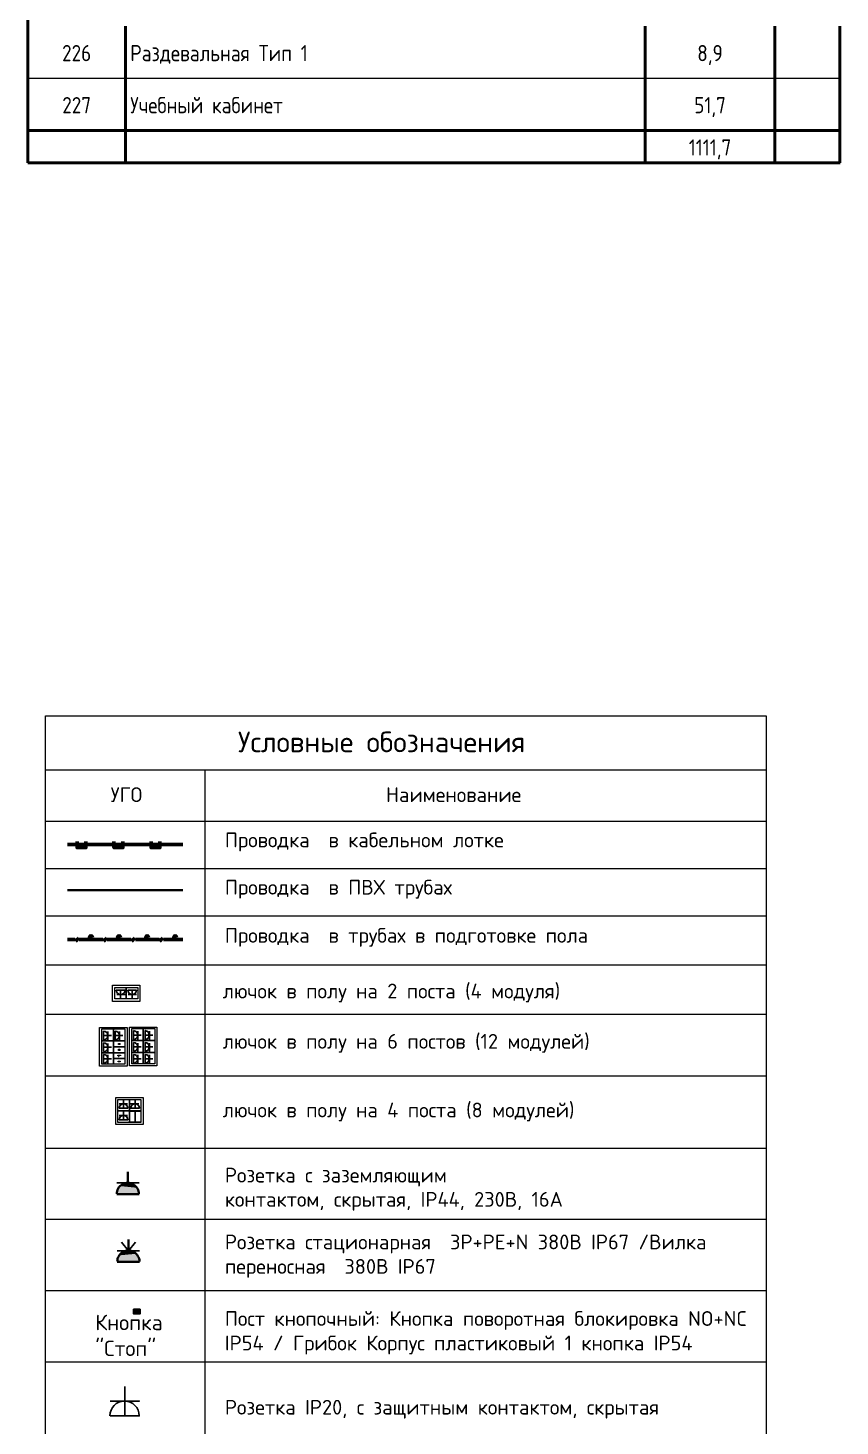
# Model space of a CAD drawing. Header units: millimetres. Extents: x -32 to 417638015, y -35 to 175284279.
# Drawn here: x 854737 to 867238, y 50829 to 72357 of the extents above; entities that cross this region are included whole.
import ezdxf

# ---------------------------------------------------------------- set-up
doc = ezdxf.new("R2010")
doc.units = ezdxf.units.MM
for name, color, linetype, true_color in [('PDF __ЭМ_В полу', 7, 'Continuous', 0x952500), ('PDF __ЭМ_Лоток', 7, 'Continuous', 0x0000b8), ('PDF __ЭМ_розетки', 7, 'Continuous', 0x0000dd), ('PDF __ЭМ_Розетки комп', 7, 'Continuous', 0x545454), ('PDF _ЭОМ _розетки', 7, 'Continuous', 0xeb0000)]:
    doc.layers.add(name, color=color, linetype=linetype, true_color=true_color)
for name, color, linetype in [('PDF __ЭМ_гофра', 5, 'Continuous'), ('PDF __ЭМ_Розетки быт', 5, 'Continuous'), ('PDF _SHTAMPS', 7, 'Continuous'), ('PDF _СС_розетки', 7, 'Continuous'), ('PDF _Текст', 7, 'Continuous'), ('ВНУТРЯНКА', 1, 'Continuous')]:
    doc.layers.add(name, color=color, linetype=linetype)
for name, color, linetype, lineweight in [('Графика', 7, 'Continuous', 20), ('Электро', 250, 'Continuous', 25), ('ЭОМ_Кабель для СУП', 150, 'Continuous', 9)]:
    doc.layers.add(name, color=color, linetype=linetype, lineweight=lineweight)
doc.layers.add('Линии', color=7, linetype='Continuous', lineweight=9, true_color=0x00a600)
doc.styles.add('ELine', font='txt.shx')
doc.styles.add('GOST Common_11', font='GOST_Common.ttf', dxfattribs={"width": 0.9, "height": 2.5})
doc.styles.add('PDF ISOCPEUR', font='isocpeur.ttf')
doc.linetypes.add('TRAY', pattern='A,12.119257,["_",ELine,S=4.5,R=90,X=0,Y=-1.555839],0.750382,["_",ELine,S=4.5,R=0,X=0,Y=-0.805849],1.314849,["_",ELine,S=4.5,R=0,X=0,Y=-0.805849],2.250029,["_",ELine,S=4.5,R=90,X=0,Y=-1.555839],13.565483', length=30)

# ---------------------------------------------------------------- blocks, each defined once
blk = doc.blocks.new('Блок из 6 розеток .')
at = {"layer": 'PDF _СС_розетки', "linetype": 'Continuous', "lineweight": 20, "transparency": 33554687}
for points in [[(-391, 566), (-213, 566), (-213, 388), (-391, 388)], [(-391, 388), (-213, 388), (-213, 205), (-391, 205)], [(-391, 388), (-213, 388), (-213, 205), (-391, 205)], [(-391, 205), (-213, 205), (-213, 22), (-391, 22)]]:
    blk.add_lwpolyline(points, close=True, dxfattribs=at)
at = {"layer": 'PDF _ЭОМ _розетки', "color": 3, "linetype": 'Continuous', "lineweight": 25, "transparency": 33554687}
blk.add_lwpolyline([(0, 0), (-422, 0), (-422, 596), (0, 596)], close=True, dxfattribs=at)
at = {"layer": 'PDF _ЭОМ _розетки', "color": 7, "linetype": 'Continuous', "lineweight": 20, "transparency": 33554687}
for points in [[(-36, 388), (-213, 388), (-213, 566), (-36, 566)], [(-36, 205), (-213, 205), (-213, 388), (-36, 388)], [(-36, 22), (-213, 22), (-213, 205), (-36, 205)]]:
    blk.add_lwpolyline(points, close=True, dxfattribs=at)
at = {"layer": 'ВНУТРЯНКА', "color": 5, "lineweight": 30, "ltscale": 100, "transparency": 33554687}
for p, q in [((-307, 428), (-307, 555)), ((-307, 428), (-307, 555)), ((-129, 428), (-129, 555)), ((-129, 428), (-129, 555)), ((-307, 245), (-307, 373)), ((-307, 245), (-307, 373)), ((-129, 245), (-129, 373)), ((-129, 245), (-129, 373)), ((-307, 62), (-307, 190)), ((-307, 62), (-307, 190)), ((-129, 62), (-129, 190)), ((-129, 62), (-129, 190))]:
    blk.add_line(p, q, dxfattribs=at)
at = {"layer": 'Электро', "color": 5, "lineweight": 30, "transparency": 33554687}
for p, q in [((-240, 486), (-360, 486)), ((-240, 486), (-360, 486)), ((-240, 554), (-240, 419)), ((-240, 554), (-240, 419)), ((-62, 486), (-182, 486)), ((-62, 486), (-182, 486)), ((-62, 554), (-62, 419)), ((-62, 554), (-62, 419)), ((-240, 304), (-360, 304)), ((-240, 304), (-360, 304)), ((-240, 371), (-240, 236)), ((-240, 371), (-240, 236)), ((-62, 304), (-182, 304)), ((-62, 304), (-182, 304)), ((-62, 371), (-62, 236)), ((-62, 371), (-62, 236)), ((-240, 121), (-360, 121)), ((-240, 121), (-360, 121)), ((-240, 188), (-240, 53)), ((-240, 188), (-240, 53)), ((-62, 121), (-182, 121)), ((-62, 121), (-182, 121)), ((-62, 188), (-62, 53)), ((-62, 188), (-62, 53))]:
    blk.add_line(p, q, dxfattribs=at)
for centre in [(-240, 486), (-239, 486), (-62, 486), (-62, 486), (-240, 304), (-239, 304), (-62, 304), (-62, 304), (-240, 121), (-239, 121), (-62, 121), (-62, 121)]:
    blk.add_ellipse(centre, major_axis=(47.6, 47.6), ratio=1, start_param=0.787621, end_param=3.924768, dxfattribs=at)
blk = doc.blocks.new('Люк на 2 места')
at = {"layer": 'PDF _ЭОМ _розетки', "color": 3, "linetype": 'Continuous', "lineweight": 25, "transparency": 33554687}
blk.add_lwpolyline([(0, 255), (0, 0), (-422, 0), (-422, 255)], close=True, dxfattribs=at)
at = {"layer": 'PDF _ЭОМ _розетки', "color": 7, "linetype": 'Continuous', "lineweight": 20, "transparency": 33554687}
for points in [[(-213, 215), (-213, 37), (-391, 37), (-391, 215)], [(-36, 215), (-36, 37), (-213, 37), (-213, 215)]]:
    blk.add_lwpolyline(points, close=True, dxfattribs=at)
at = {"layer": 'ВНУТРЯНКА', "color": 5, "lineweight": 30, "ltscale": 100, "transparency": 33554687}
for p, q in [((-244, 147), (-372, 147)), ((-68, 147), (-195, 147))]:
    blk.add_line(p, q, dxfattribs=at)
at = {"layer": 'Электро', "color": 5, "lineweight": 30, "transparency": 33554687}
for p, q in [((-370, 80), (-236, 80)), ((-303, 80), (-303, 200)), ((-194, 80), (-59, 80)), ((-126, 80), (-126, 200))]:
    blk.add_line(p, q, dxfattribs=at)
at = {"layer": 'Электро', "color": 5, "lineweight": 30, "transparency": 33554687, "extrusion": (0, 0, -1)}
for centre in [(-303, 80), (-126, 80)]:
    blk.add_ellipse(centre, major_axis=(-47.6, -47.6), ratio=1, start_param=0.787621, end_param=3.924768, dxfattribs=at)
blk = doc.blocks.new('розетк для люка')
at = {"layer": 'ВНУТРЯНКА', "color": 5, "lineweight": 30, "ltscale": 100, "transparency": 33554687}
blk.add_line((-67, -59), (-67, 69), dxfattribs=at)
at = {"layer": 'Электро', "color": 5, "lineweight": 30, "transparency": 33554687}
for p, q in [((0, 0), (-120, 0)), ((0, 67), (0, -67))]:
    blk.add_line(p, q, dxfattribs=at)
blk.add_ellipse((0, 0), major_axis=(47.6, 47.6), ratio=1, start_param=0.787621, end_param=3.924768, dxfattribs=at)
blk = doc.blocks.new('Люк на 6 мест')
h = blk.add_hatch(color=256)
h.dxf.hatch_style = 1
h.paths.add_polyline_path([(-324, 435), (-324, 435), (-313, 443), (-289, 443), (-279, 435), (-279, 435), (-279, 423), (-324, 423)])
h = blk.add_hatch(color=256)
h.dxf.hatch_style = 1
h.paths.add_polyline_path([(-285, 516), (-285, 527), (-319, 527), (-319, 516)])
h = blk.add_hatch(color=256)
h.dxf.hatch_style = 1
h.paths.add_polyline_path([(-312, 335), (-312, 342), (-317, 342), (-317, 347), (-312, 347), (-312, 354), (-293, 354), (-292, 335)])
h = blk.add_hatch(color=256)
h.dxf.hatch_style = 1
h.paths.add_polyline_path([(-311, 243), (-311, 250), (-317, 250), (-317, 256), (-311, 256), (-311, 262), (-292, 262), (-292, 243)])
for p, q in [((-324, 423), (-324, 435)), ((-324, 435), (-324, 435)), ((-289, 443), (-297, 443)), ((-297, 443), (-297, 435)), ((-289, 435), (-289, 443)), ((-289, 435), (-279, 435)), ((-279, 435), (-279, 423)), ((-279, 423), (-324, 423))]:
    blk.add_line(p, q)
for points in [[(-215, 477), (-388, 477), (-388, 566), (-215, 566)], [(-215, 388), (-388, 388), (-388, 477), (-215, 477)], [(-285, 527), (-285, 516), (-319, 516), (-319, 527)], [(-216, 205), (-389, 205), (-388, 299), (-215, 299)], [(-215, 299), (-388, 299), (-388, 388), (-215, 388)]]:
    blk.add_lwpolyline(points, close=True)
for points in [[(-312, 347), (-317, 347), (-317, 342), (-312, 342)], [(-311, 256), (-317, 256), (-317, 250), (-311, 250)], [(-293, 354), (-292, 335), (-312, 335), (-312, 342)], [(-312, 347), (-312, 354), (-293, 354)], [(-292, 262), (-292, 243), (-311, 243), (-311, 250)], [(-311, 256), (-311, 262), (-292, 262)]]:
    blk.add_lwpolyline(points)
at = {"layer": 'PDF _СС_розетки', "linetype": 'Continuous', "lineweight": 20, "transparency": 33554687}
for points in [[(-391, 566), (-213, 566), (-213, 388), (-391, 388)], [(-391, 388), (-213, 388), (-213, 205), (-391, 205)], [(-391, 388), (-213, 388), (-213, 205), (-391, 205)], [(-391, 205), (-213, 205), (-213, 22), (-391, 22)]]:
    blk.add_lwpolyline(points, close=True, dxfattribs=at)
at = {"layer": 'PDF _ЭОМ _розетки', "color": 3, "linetype": 'Continuous', "lineweight": 25, "transparency": 33554687}
blk.add_lwpolyline([(0, 0), (-422, 0), (-422, 596), (0, 596)], close=True, dxfattribs=at)
at = {"layer": 'PDF _ЭОМ _розетки', "color": 7, "linetype": 'Continuous', "lineweight": 20, "transparency": 33554687}
for points in [[(-36, 388), (-213, 388), (-213, 566), (-36, 566)], [(-36, 205), (-213, 205), (-213, 388), (-36, 388)], [(-36, 22), (-213, 22), (-213, 205), (-36, 205)]]:
    blk.add_lwpolyline(points, close=True, dxfattribs=at)
at = {"layer": 'ВНУТРЯНКА', "color": 5, "lineweight": 30, "ltscale": 100, "transparency": 33554687}
for p, q in [((-129, 245), (-129, 373)), ((-129, 245), (-129, 373)), ((-307, 62), (-307, 190)), ((-307, 62), (-307, 190)), ((-129, 62), (-129, 190))]:
    blk.add_line(p, q, dxfattribs=at)
at = {"layer": 'ВНУТРЯНКА', "color": 1, "lineweight": 30, "ltscale": 100, "transparency": 33554687}
blk.add_line((-129, 62), (-129, 190), dxfattribs=at)
at = {"layer": 'Электро', "color": 5, "lineweight": 30, "transparency": 33554687}
for p, q in [((-62, 304), (-182, 304)), ((-62, 304), (-182, 304)), ((-62, 371), (-62, 236)), ((-62, 371), (-62, 236)), ((-240, 121), (-360, 121)), ((-240, 121), (-360, 121)), ((-240, 188), (-240, 53)), ((-62, 121), (-182, 121)), ((-62, 188), (-62, 53))]:
    blk.add_line(p, q, dxfattribs=at)
at = {"layer": 'Электро', "color": 1, "lineweight": 30, "transparency": 33554687}
for p, q in [((-240, 188), (-240, 53)), ((-62, 121), (-182, 121)), ((-62, 188), (-62, 53))]:
    blk.add_line(p, q, dxfattribs=at)
at = {"layer": 'Электро', "color": 5, "lineweight": 30, "transparency": 33554687}
for centre in [(-62, 304), (-62, 304), (-240, 121), (-239, 121), (-62, 121)]:
    blk.add_ellipse(centre, major_axis=(47.6, 47.6), ratio=1, start_param=0.787621, end_param=3.924768, dxfattribs=at)
at = {"layer": 'Электро', "color": 1, "lineweight": 30, "transparency": 33554687}
blk.add_ellipse((-62, 121), major_axis=(47.6, 47.6), ratio=1, start_param=0.787621, end_param=3.924768, dxfattribs=at)
at = {"color": 5, "linetype": 'TRAY', "lineweight": 53, "transparency": 33554687}
blk.add_blockref('розетк для люка', (-62, 480), dxfattribs=at)
blk = doc.blocks.new('Блок из 4 розеток')
for points in [[(-209, 203), (-124, 203), (-124, 34), (-209, 34)], [(-124, 203), (-39, 203), (-39, 34), (-124, 34)]]:
    blk.add_lwpolyline(points, close=True)
at = {"layer": 'PDF _ЭОМ _розетки', "color": 3, "linetype": 'Continuous', "lineweight": 25, "transparency": 33554687}
blk.add_lwpolyline([(0, 0), (-422, 0), (-422, 415), (0, 415)], close=True, dxfattribs=at)
at = {"layer": 'PDF _ЭОМ _розетки', "color": 7, "linetype": 'Continuous', "lineweight": 20, "transparency": 33554687}
for points in [[(-213, 385), (-213, 207), (-391, 207), (-391, 385)], [(-36, 385), (-36, 207), (-213, 207), (-213, 385)], [(-213, 207), (-213, 29), (-391, 29), (-391, 207)], [(-36, 207), (-36, 29), (-213, 29), (-213, 207)]]:
    blk.add_lwpolyline(points, close=True, dxfattribs=at)
at = {"layer": 'ВНУТРЯНКА', "color": 5, "lineweight": 30, "ltscale": 100, "transparency": 33554687}
for p, q in [((-244, 317), (-372, 317)), ((-68, 317), (-195, 317)), ((-244, 139), (-372, 139))]:
    blk.add_line(p, q, dxfattribs=at)
at = {"layer": 'Электро', "color": 5, "lineweight": 30, "transparency": 33554687}
for p, q in [((-370, 250), (-236, 250)), ((-303, 250), (-303, 370)), ((-194, 250), (-59, 250)), ((-126, 250), (-126, 370)), ((-370, 72), (-236, 72)), ((-303, 72), (-303, 192))]:
    blk.add_line(p, q, dxfattribs=at)
at = {"layer": 'Электро', "color": 5, "lineweight": 30, "transparency": 33554687, "extrusion": (0, 0, -1)}
for centre in [(-303, 250), (-126, 250), (-303, 72)]:
    blk.add_ellipse(centre, major_axis=(-47.6, -47.6), ratio=1, start_param=0.787621, end_param=3.924768, dxfattribs=at)

msp = doc.modelspace()

# ---------------------------------------------------------------- linework, layer by layer
at = {"layer": 'PDF __ЭМ_В полу', "lineweight": 60}
for points in [[(855519, 58344), (855493, 58322), (855468, 58297)], [(855951, 58344), (855925, 58322), (855900, 58297)], [(856382, 58344), (856357, 58322), (856332, 58297)], [(856814, 58344), (856789, 58322), (856763, 58297)], [(855345, 58322), (855459, 58322)], [(855527, 58322), (855709, 58322), (855891, 58322)], [(855959, 58322), (856141, 58322), (856323, 58322)], [(856391, 58322), (856573, 58322), (856755, 58322)], [(856823, 58322), (857005, 58322), (857119, 58322)]]:
    msp.add_lwpolyline(points, dxfattribs=at)
for centre in [(855707, 58354), (856139, 58354), (856571, 58354), (857003, 58354)]:
    msp.add_circle(centre, 23.3, dxfattribs=at)
at = {"layer": 'PDF __ЭМ_гофра', "lineweight": 40}
msp.add_lwpolyline([(855345, 59080), (857119, 59080)], dxfattribs=at)
at = {"layer": 'PDF __ЭМ_Лоток', "lineweight": 60}
for points in [[(855345, 59783), (855493, 59783), (855493, 59830)], [(855629, 59830), (855629, 59783), (855629, 59736), (855561, 59736), (855493, 59736), (855493, 59783), (855561, 59783), (855608, 59783), (855836, 59783), (856061, 59783), (856061, 59830)], [(856200, 59830), (856200, 59783), (856200, 59736), (856128, 59736), (856061, 59736), (856061, 59783), (856128, 59783), (856175, 59783), (856404, 59783), (856632, 59783), (856632, 59830)], [(856768, 59830), (856768, 59783), (856768, 59736), (856700, 59736), (856632, 59736), (856632, 59783), (856700, 59783), (856742, 59783), (856971, 59783), (857119, 59783)]]:
    msp.add_lwpolyline(points, dxfattribs=at)
at = {"layer": 'PDF __ЭМ_розетки', "lineweight": 30}
for points in [[(856226, 50985), (856226, 51213), (856226, 51438)], [(856226, 50985), (856226, 51213)], [(856001, 50985), (856454, 50985), (856001, 50985)]]:
    msp.add_lwpolyline(points, dxfattribs=at)
msp.add_lwpolyline([(856001, 51213), (856454, 51213)], close=True, dxfattribs=at)
msp.add_arc((856224, 50987), 226, 0.0003, 179.9997, dxfattribs=at)
at = {"layer": 'PDF __ЭМ_Розетки быт', "lineweight": 40}
for points in [[(856277, 54575), (856277, 54744)], [(856107, 54401), (856450, 54401)]]:
    msp.add_lwpolyline(points, dxfattribs=at)
at = {"layer": 'PDF __ЭМ_Розетки быт', "lineweight": 30}
msp.add_lwpolyline([(856107, 54575), (856450, 54575)], dxfattribs=at)
at = {"layer": 'PDF __ЭМ_Розетки быт', "color": 5, "lineweight": 30}
for points in [[(856391, 53660), (856285, 53529), (856175, 53660)], [(856454, 53529), (856111, 53529)]]:
    msp.add_lwpolyline(points, dxfattribs=at)
at = {"layer": 'PDF __ЭМ_Розетки быт', "color": 5, "lineweight": 40}
for points in [[(856285, 53529), (856285, 53702)], [(856454, 53360), (856111, 53360)]]:
    msp.add_lwpolyline(points, dxfattribs=at)
at = {"layer": 'PDF __ЭМ_Розетки быт', "lineweight": 40}
msp.add_arc((856274, 54403), 171, 359.9992, 180.0008, dxfattribs=at)
at = {"layer": 'PDF __ЭМ_Розетки быт', "color": 5, "lineweight": 40}
msp.add_arc((856283, 53362), 171, 359.9992, 180.0008, dxfattribs=at)
at = {"layer": 'PDF __ЭМ_Розетки быт', "transparency": 33554559}
for points in [[(856111, 54435), (856446, 54435), (856120, 54469)], [(856120, 54469), (856437, 54469), (856137, 54498)], [(856446, 54435), (856120, 54469), (856437, 54469)], [(856137, 54498), (856420, 54498), (856158, 54524)], [(856437, 54469), (856137, 54498), (856420, 54498)], [(856158, 54524), (856399, 54524), (856183, 54545)], [(856420, 54498), (856158, 54524), (856399, 54524)], [(856183, 54545), (856374, 54545), (856213, 54562)], [(856399, 54524), (856183, 54545), (856374, 54545)], [(856344, 54562), (856213, 54562), (856247, 54570)], [(856374, 54545), (856213, 54562), (856344, 54562)], [(856310, 54570), (856247, 54570), (856277, 54575)], [(856344, 54562), (856310, 54570), (856247, 54570)], [(856107, 54401), (856450, 54401), (856111, 54435)], [(856450, 54401), (856111, 54435), (856446, 54435)]]:
    msp.add_solid(points, dxfattribs=at)
at = {"layer": 'PDF __ЭМ_Розетки быт', "color": 5, "transparency": 33554559}
for points in [[(856454, 53360), (856111, 53360), (856450, 53393)], [(856111, 53360), (856450, 53393), (856116, 53393)], [(856450, 53393), (856116, 53393), (856442, 53427)], [(856116, 53393), (856442, 53427), (856124, 53427)], [(856442, 53427), (856124, 53427), (856425, 53457)], [(856124, 53427), (856425, 53457), (856141, 53457)], [(856425, 53457), (856141, 53457), (856404, 53482)], [(856141, 53457), (856404, 53482), (856162, 53482)], [(856404, 53482), (856162, 53482), (856378, 53504)], [(856162, 53482), (856378, 53504), (856188, 53504)], [(856378, 53504), (856188, 53504), (856348, 53516)], [(856188, 53504), (856348, 53516), (856217, 53516)], [(856217, 53516), (856251, 53529), (856315, 53529)], [(856217, 53516), (856348, 53516), (856315, 53529)], [(856251, 53529), (856315, 53529), (856285, 53529)]]:
    msp.add_solid(points, dxfattribs=at)
at = {"layer": 'PDF __ЭМ_Розетки комп', "color": 5, "lineweight": 30}
msp.add_lwpolyline([(856362, 52627), (856464, 52627), (856464, 52555), (856362, 52555)], close=True, dxfattribs=at)
at = {"layer": 'PDF __ЭМ_Розетки комп', "lineweight": 0}
for points in [[(856388, 52576), (856379, 52576), (856388, 52576)], [(856434, 52618), (856392, 52618), (856434, 52618)], [(856434, 52618), (856413, 52618), (856434, 52618)], [(856434, 52563), (856422, 52563), (856434, 52563)], [(856439, 52614), (856426, 52614), (856439, 52614)], [(856439, 52568), (856430, 52568), (856439, 52568)], [(856443, 52576), (856439, 52576), (856443, 52576)]]:
    msp.add_lwpolyline(points, dxfattribs=at)
at = {"layer": 'PDF __ЭМ_Розетки комп', "color": 5, "lineweight": 25}
for radius in [36, 27.5]:
    msp.add_circle((856411, 52591), radius, dxfattribs=at)
at = {"layer": 'PDF __ЭМ_Розетки комп', "transparency": 33554559}
for points in [[(856384, 52606), (856388, 52601), (856379, 52601)], [(856379, 52601), (856388, 52601), (856388, 52601)], [(856388, 52601), (856388, 52601), (856379, 52601)], [(856388, 52601), (856379, 52601), (856388, 52597)], [(856379, 52601), (856388, 52597), (856379, 52597)], [(856379, 52597), (856388, 52597), (856388, 52597)], [(856388, 52597), (856388, 52597), (856379, 52597)], [(856388, 52597), (856379, 52597), (856384, 52589)], [(856379, 52597), (856384, 52589), (856379, 52589)], [(856384, 52589), (856379, 52589), (856388, 52585)], [(856379, 52589), (856388, 52585), (856379, 52585)], [(856379, 52585), (856388, 52585), (856388, 52585)], [(856388, 52585), (856388, 52585), (856379, 52585)], [(856388, 52585), (856379, 52585), (856388, 52580)], [(856379, 52585), (856388, 52580), (856379, 52580)], [(856388, 52580), (856379, 52580), (856388, 52576)], [(856379, 52580), (856388, 52576), (856379, 52576)], [(856379, 52576), (856388, 52576), (856384, 52576)], [(856388, 52614), (856392, 52610), (856384, 52610)], [(856384, 52610), (856392, 52610), (856392, 52610)], [(856392, 52610), (856392, 52610), (856384, 52610)], [(856392, 52610), (856384, 52610), (856388, 52606)], [(856384, 52610), (856388, 52606), (856384, 52606)], [(856388, 52606), (856384, 52606), (856388, 52601)], [(856388, 52576), (856384, 52576), (856392, 52572)], [(856384, 52576), (856392, 52572), (856384, 52572)], [(856384, 52572), (856392, 52572), (856392, 52572)], [(856392, 52572), (856392, 52572), (856384, 52572)], [(856392, 52572), (856384, 52572), (856396, 52568)], [(856384, 52572), (856396, 52568), (856388, 52568)], [(856392, 52618), (856400, 52614), (856388, 52614)], [(856396, 52614), (856396, 52614), (856388, 52614)], [(856396, 52614), (856388, 52614), (856400, 52614)], [(856388, 52614), (856396, 52614), (856396, 52614)], [(856396, 52614), (856396, 52614), (856388, 52614)], [(856396, 52614), (856388, 52614), (856392, 52610)], [(856388, 52568), (856396, 52568), (856396, 52568)], [(856396, 52568), (856396, 52568), (856388, 52568)], [(856400, 52568), (856400, 52568), (856388, 52568)], [(856400, 52568), (856388, 52568), (856396, 52568)], [(856400, 52568), (856388, 52568), (856405, 52563)], [(856388, 52568), (856405, 52563), (856392, 52563)], [(856396, 52623), (856434, 52618), (856392, 52618)], [(856392, 52618), (856434, 52618), (856434, 52618)], [(856405, 52618), (856405, 52618), (856392, 52618)], [(856405, 52618), (856392, 52618), (856409, 52618)], [(856405, 52618), (856392, 52618), (856400, 52614)], [(856409, 52563), (856409, 52563), (856392, 52563)], [(856409, 52563), (856392, 52563), (856405, 52563)], [(856392, 52563), (856434, 52563), (856434, 52563)], [(856434, 52563), (856434, 52563), (856392, 52563)], [(856434, 52563), (856392, 52563), (856426, 52559)], [(856392, 52563), (856426, 52559), (856396, 52559)], [(856405, 52623), (856426, 52623), (856396, 52623)], [(856426, 52623), (856396, 52623), (856434, 52618)], [(856426, 52559), (856396, 52559), (856422, 52559)], [(856396, 52559), (856422, 52559), (856405, 52559)], [(856409, 52623), (856422, 52623), (856405, 52623)], [(856422, 52623), (856405, 52623), (856426, 52623)], [(856422, 52559), (856405, 52559), (856417, 52555)], [(856405, 52559), (856417, 52555), (856409, 52555)], [(856417, 52623), (856409, 52623), (856422, 52623)], [(856413, 52618), (856434, 52618), (856422, 52618)], [(856422, 52563), (856434, 52563), (856413, 52563)], [(856434, 52618), (856422, 52618), (856434, 52614)], [(856422, 52618), (856434, 52614), (856426, 52614)], [(856426, 52568), (856434, 52563), (856422, 52563)], [(856439, 52614), (856439, 52614), (856426, 52614)], [(856439, 52614), (856426, 52614), (856434, 52614)], [(856426, 52614), (856439, 52614), (856430, 52614)], [(856430, 52568), (856439, 52568), (856426, 52568)], [(856434, 52568), (856434, 52568), (856426, 52568)], [(856434, 52568), (856426, 52568), (856439, 52568)], [(856434, 52568), (856426, 52568), (856434, 52563)], [(856439, 52614), (856430, 52614), (856443, 52610)], [(856430, 52614), (856443, 52610), (856434, 52610)], [(856434, 52572), (856439, 52568), (856430, 52568)], [(856434, 52610), (856443, 52610), (856443, 52610)], [(856443, 52610), (856443, 52610), (856434, 52610)], [(856443, 52610), (856434, 52610), (856443, 52606)], [(856434, 52610), (856443, 52606), (856434, 52606)], [(856443, 52606), (856434, 52606), (856443, 52601)], [(856434, 52606), (856443, 52601), (856439, 52601)], [(856439, 52576), (856443, 52576), (856434, 52576)], [(856443, 52576), (856434, 52576), (856443, 52572)], [(856434, 52576), (856443, 52572), (856434, 52572)], [(856434, 52572), (856443, 52572), (856443, 52572)], [(856443, 52572), (856443, 52572), (856434, 52572)], [(856443, 52572), (856434, 52572), (856439, 52568)], [(856447, 52601), (856447, 52601), (856439, 52601)], [(856447, 52601), (856439, 52601), (856443, 52601)], [(856447, 52601), (856439, 52601), (856447, 52597)], [(856439, 52601), (856447, 52597), (856439, 52597)], [(856439, 52597), (856447, 52597), (856447, 52597)], [(856447, 52597), (856447, 52597), (856439, 52597)], [(856447, 52597), (856439, 52597), (856447, 52589)], [(856439, 52597), (856447, 52589), (856439, 52589)], [(856447, 52589), (856439, 52589), (856447, 52585)], [(856439, 52589), (856447, 52585), (856439, 52585)], [(856439, 52585), (856447, 52585), (856447, 52585)], [(856447, 52585), (856447, 52585), (856439, 52585)], [(856447, 52585), (856439, 52585), (856447, 52580)], [(856439, 52585), (856447, 52580), (856439, 52580)], [(856447, 52580), (856439, 52580), (856443, 52576)], [(856439, 52580), (856443, 52576), (856439, 52576)]]:
    msp.add_solid(points, dxfattribs=at)
at = {"layer": 'PDF __ЭМ_Розетки комп', "color": 1, "transparency": 33554559}
for points in [[(856388, 52597), (856439, 52589), (856384, 52589)], [(856439, 52589), (856384, 52589), (856439, 52585)], [(856384, 52589), (856439, 52585), (856388, 52585)], [(856392, 52610), (856434, 52606), (856388, 52606)], [(856434, 52606), (856388, 52606), (856439, 52601)], [(856388, 52606), (856439, 52601), (856388, 52601)], [(856439, 52601), (856388, 52601), (856439, 52597)], [(856388, 52601), (856439, 52597), (856388, 52597)], [(856439, 52597), (856388, 52597), (856439, 52589)], [(856439, 52585), (856388, 52585), (856439, 52580)], [(856388, 52585), (856439, 52580), (856388, 52580)], [(856439, 52580), (856388, 52580), (856434, 52576)], [(856388, 52580), (856434, 52576), (856388, 52576)], [(856434, 52576), (856388, 52576), (856434, 52572)], [(856388, 52576), (856434, 52572), (856392, 52572)], [(856396, 52614), (856434, 52610), (856392, 52610)], [(856434, 52610), (856392, 52610), (856434, 52606)], [(856434, 52572), (856392, 52572), (856430, 52568)], [(856392, 52572), (856430, 52568), (856396, 52568)], [(856400, 52614), (856430, 52614), (856396, 52614)], [(856430, 52614), (856396, 52614), (856434, 52610)], [(856430, 52568), (856396, 52568), (856426, 52568)], [(856396, 52568), (856426, 52568), (856400, 52568)], [(856405, 52618), (856426, 52614), (856400, 52614)], [(856426, 52614), (856400, 52614), (856430, 52614)], [(856426, 52568), (856400, 52568), (856422, 52563)], [(856400, 52568), (856422, 52563), (856405, 52563)], [(856409, 52618), (856422, 52618), (856405, 52618)], [(856422, 52618), (856405, 52618), (856426, 52614)], [(856422, 52563), (856405, 52563), (856413, 52563)], [(856405, 52563), (856413, 52563), (856409, 52563)], [(856413, 52618), (856409, 52618), (856422, 52618)]]:
    msp.add_solid(points, dxfattribs=at)
at = {"layer": 'PDF _SHTAMPS', "lineweight": 25}
for points in [[(855006, 47396), (855006, 49399), (855006, 61764), (866102, 61764)], [(866102, 61764), (866102, 47396)], [(855006, 60934), (866102, 60934)], [(857458, 60934), (857458, 47396)], [(855006, 60143), (866102, 60143)], [(855006, 59415), (866102, 59415)], [(855006, 58686), (866102, 58686)], [(855006, 57929), (866102, 57929)], [(855006, 57171), (866102, 57171)], [(855006, 56223), (866102, 56223)], [(855006, 55109), (866102, 55109)], [(855006, 54013), (866102, 54013)], [(855006, 52916), (866102, 52916)], [(855006, 51816), (866102, 51816)]]:
    msp.add_lwpolyline(points, dxfattribs=at)
at = {"layer": 'Линии', "color": 7, "lineweight": 50}
for p, q in [((856237, 72383), (856237, 71581)), ((864237, 72383), (864237, 71581)), ((866237, 72383), (866237, 71581)), ((867237, 72383), (867237, 71581)), ((856237, 71581), (856237, 70779)), ((864237, 71581), (864237, 70779)), ((866237, 71581), (866237, 70779)), ((867237, 71581), (867237, 70779)), ((856237, 70779), (854737, 70779)), ((864237, 70779), (856237, 70779)), ((856237, 70779), (856237, 70278)), ((866237, 70779), (864237, 70779)), ((864237, 70779), (864237, 70278)), ((867237, 70779), (866237, 70779)), ((866237, 70779), (866237, 70278)), ((867237, 70779), (867237, 70278)), ((867238, 70278), (854737, 70278))]:
    msp.add_line(p, q, dxfattribs=at)
at = {"layer": 'Линии', "color": 7, "lineweight": 20}
for p, q in [((856237, 71581), (854737, 71581)), ((864237, 71581), (856237, 71581)), ((866237, 71581), (864237, 71581)), ((867237, 71581), (866237, 71581))]:
    msp.add_line(p, q, dxfattribs=at)
at = {"layer": 'Линии', "color": 7, "lineweight": 50}
msp.add_lwpolyline([(854737, 82932), (854737, 70278)], dxfattribs=at)

# ---------------------------------------------------------------- block references
at = {"layer": 'ЭОМ_Кабель для СУП', "color": 217, "linetype": 'ByBlock', "lineweight": 40, "true_color": 0x93278f, "transparency": 33554687, "rotation": 180}
for name, p in [('Люк на 2 места', (856038, 57620)), ('Люк на 6 мест', (855840, 56965)), ('Блок из 6 розеток .', (856299, 56971))]:
    msp.add_blockref(name, p, dxfattribs=at)
at = {"layer": 'ЭОМ_Кабель для СУП', "color": 217, "linetype": 'ByBlock', "lineweight": 40, "true_color": 0x93278f, "transparency": 33554687}
msp.add_blockref('Блок из 4 розеток', (856512, 55474), dxfattribs=at)

# ---------------------------------------------------------------- texts
at = {"layer": 'PDF _Текст', "attachment_point": 4, "style": 'PDF ISOCPEUR'}
for s, insert, char_height in [('Условные обозначения', (857970, 61363), 318.13), ('УГО', (856010, 60551), 227.2), ('Наименование', (860248, 60551), 227.24), ('Проводка  в кабельном лотке', (857768, 59823), 227.24), ('Проводка  в ПВХ трубах', (857768, 59095), 227.24), ('Проводка  в трубах в подготовке пола', (857768, 58354), 227.24), ('{\\C256;\\c0;лючок в полу на 2 поста (4 модуля)}', (857734, 57497), 227.24), ('{\\C256;\\c0;лючок в полу на 6 постов (12 модулей)}', (857734, 56722), 227.24), ('{\\C256;\\c0;лючок в полу на 4 поста (8 модулей)}', (857734, 55665), 227.24), ('Розетка с заземляющим', (857768, 54662), 227.24), ('контактом, скрытая, IP44, 230В, 16А', (857768, 54289), 227.24), ('Розетка стационарная  3Р+РЕ+N 380В IP67 /Вилка', (857768, 53633), 227.24), ('переносная  380В IP67', (857768, 53256), 227.24), ('Пост кнопочный: Кнопка поворотная блокировка NO+NC', (857768, 52454), 227.24), ('IP54 / Грибок Корпус пластиковый 1 кнопка IP54', (857768, 52077), 227.24), ('Розетка IP20, с защитным контактом, скрытая', (857768, 51088), 227.24)]:
    msp.add_mtext(s, dxfattribs=dict(at, insert=insert, char_height=char_height))
at = {"layer": 'PDF _Текст', "color": 5, "char_height": 238.6, "attachment_point": 4, "style": 'PDF ISOCPEUR'}
for s, insert in [('Кнопка', (855774, 52424)), ('"Стоп"', (855774, 52026))]:
    msp.add_mtext(s, dxfattribs=dict(at, insert=insert))
at = {"layer": 'Графика', "char_height": 250, "line_spacing_factor": 1.022761, "style": 'GOST Common_11'}
for s, insert, width, attachment_point in [('226', (855487, 72095), 561.18, 2), ('Раздевальная Тип 1', (856312, 72095), 3252.41, 1), ('8,9', (865237, 72095), 467.65, 2), ('227', (855487, 71293), 561.18, 2), ('Учебный кабинет', (856312, 71293), 2848.12, 1), ('51,7', (865237, 71293), 603.41, 2), ('1111,7', (865237, 70642), 823.66, 2)]:
    msp.add_mtext(s, dxfattribs=dict(at, insert=insert, width=width, attachment_point=attachment_point))

doc.saveas('drawing.dxf')
